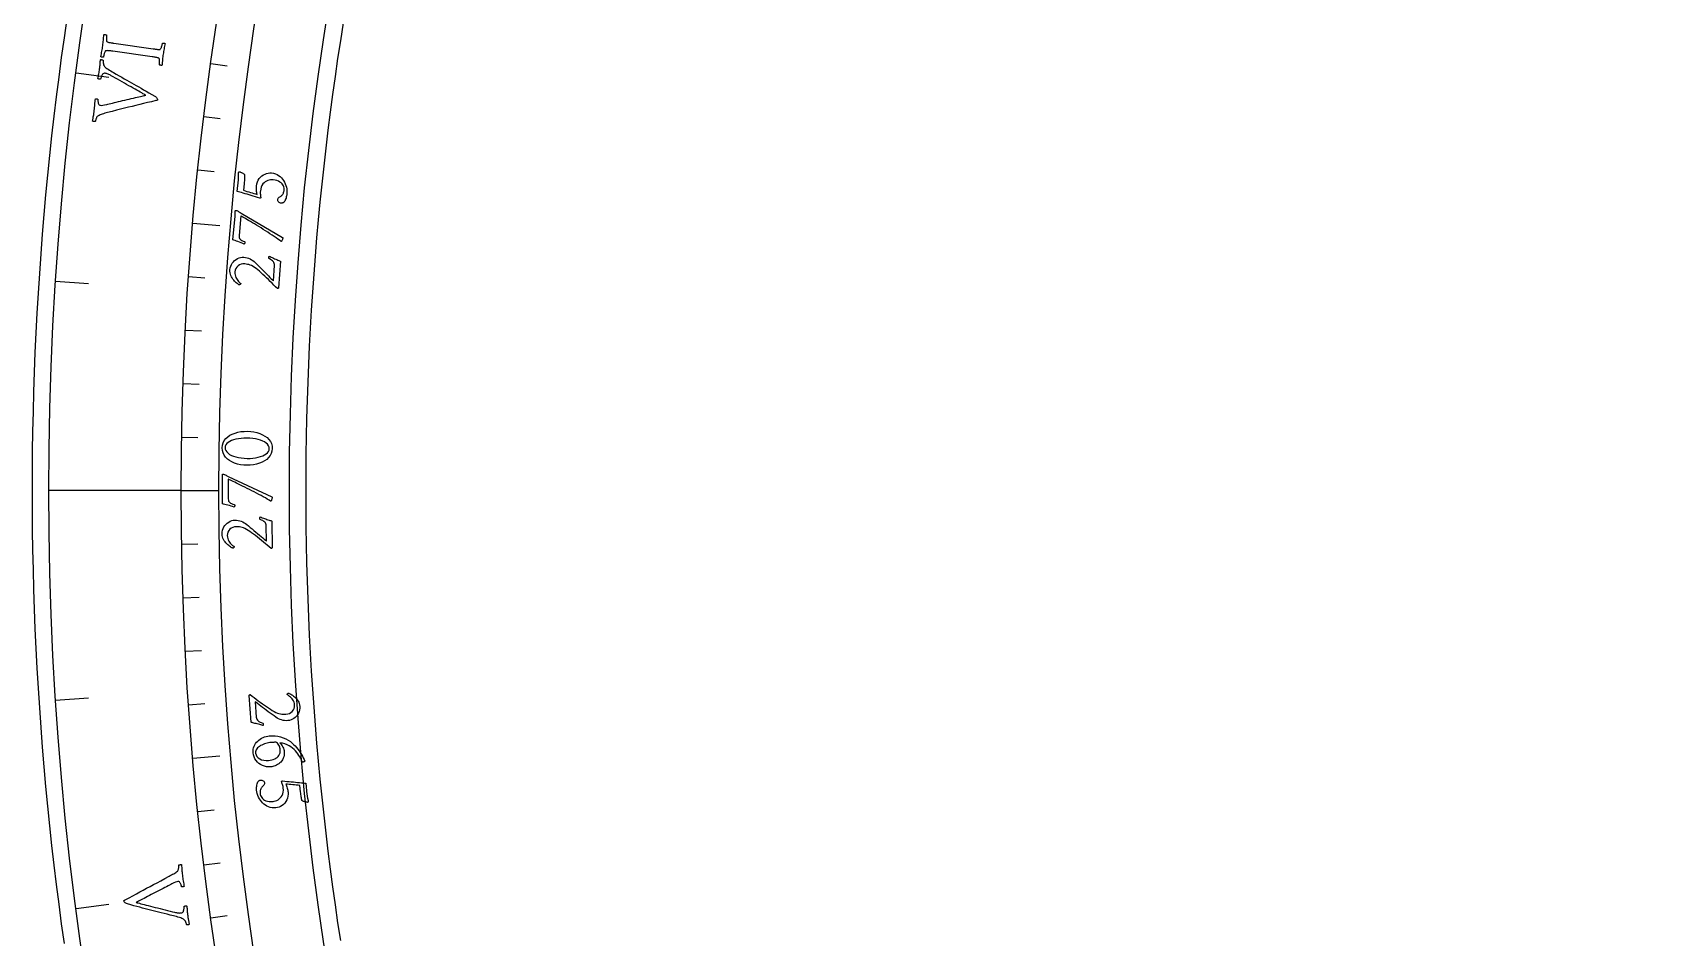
# Model space of a CAD drawing. Header units: millimetres. Extents: x -60 to 60, y -60 to 77.
# Drawn here: x -60 to -29.81, y -8.33 to 8.54 of the extents above; entities that cross this region are included whole.
import ezdxf

# ---------------------------------------------------------------- set-up
doc = ezdxf.new("R2010")
doc.units = ezdxf.units.MM
for name, color, linetype in [('CUT_INNER', 6, 'Continuous'), ('CUT_OUTER', 1, 'Continuous'), ('ENGRAVE', 7, 'Continuous'), ('ENGRAVE_FINE', 8, 'Continuous'), ('TEXT', 5, 'Continuous')]:
    doc.layers.add(name, color=color, linetype=linetype)

msp = doc.modelspace()

# ---------------------------------------------------------------- linework, layer by layer
at = {"layer": 'CUT_INNER'}
msp.add_lwpolyline([(-54.2028, 8.7213), (-54.2553, 8.3886), (-54.3058, 8.0555), (-54.3542, 7.7221), (-54.4006, 7.3885), (-54.4449, 7.0545), (-54.4871, 6.7203), (-54.5273, 6.3859), (-54.5655, 6.0512), (-54.6016, 5.7163), (-54.6356, 5.3811), (-54.6676, 5.0458), (-54.6976, 4.7103), (-54.7254, 4.3746), (-54.7512, 4.0387), (-54.775, 3.7027), (-54.7967, 3.3665), (-54.8163, 3.0302), (-54.8339, 2.6938), (-54.8494, 2.3573), (-54.8628, 2.0207), (-54.8742, 1.684), (-54.8835, 1.3473), (-54.8907, 1.0105), (-54.8959, 0.6737), (-54.899, 0.3369), (-54.9, 0), (-54.899, -0.3369), (-54.8959, -0.6737), (-54.8907, -1.0105), (-54.8835, -1.3473), (-54.8742, -1.684), (-54.8628, -2.0207), (-54.8494, -2.3573), (-54.8339, -2.6938), (-54.8163, -3.0302), (-54.7967, -3.3665), (-54.775, -3.7027), (-54.7512, -4.0387), (-54.7254, -4.3746), (-54.6976, -4.7103), (-54.6676, -5.0458), (-54.6356, -5.3811), (-54.6016, -5.7163), (-54.5655, -6.0512), (-54.5273, -6.3859), (-54.4871, -6.7203), (-54.4449, -7.0545), (-54.4006, -7.3885), (-54.3542, -7.7221), (-54.3058, -8.0555), (-54.2553, -8.3886)], dxfattribs=at)
at = {"layer": 'CUT_OUTER'}
msp.add_lwpolyline([(-59.4035, -8.4395), (-59.4542, -8.0748), (-59.5026, -7.7099), (-59.5488, -7.3446), (-59.5927, -6.9791), (-59.6344, -6.6133), (-59.6739, -6.2473), (-59.7111, -5.881), (-59.746, -5.5145), (-59.7788, -5.1478), (-59.8092, -4.7809), (-59.8374, -4.4139), (-59.8634, -4.0466), (-59.8871, -3.6792), (-59.9085, -3.3117), (-59.9277, -2.9441), (-59.9447, -2.5763), (-59.9593, -2.2084), (-59.9718, -1.8405), (-59.9819, -1.4725), (-59.9898, -1.1044), (-59.9955, -0.7363), (-59.9989, -0.3682), (-60, 0), (-59.9989, 0.3682), (-59.9955, 0.7363), (-59.9898, 1.1044), (-59.9819, 1.4725), (-59.9718, 1.8405), (-59.9593, 2.2084), (-59.9447, 2.5763), (-59.9277, 2.9441), (-59.9085, 3.3117), (-59.8871, 3.6792), (-59.8634, 4.0466), (-59.8374, 4.4139), (-59.8092, 4.7809), (-59.7788, 5.1478), (-59.746, 5.5145), (-59.7111, 5.881), (-59.6739, 6.2473), (-59.6344, 6.6133), (-59.5927, 6.9791), (-59.5488, 7.3446), (-59.5026, 7.7099), (-59.4542, 8.0748), (-59.4035, 8.4395), (-59.3506, 8.8038)], dxfattribs=at)
at = {"layer": 'ENGRAVE'}
for points in [[(-57.0078, 4.9875), (-56.5049, 4.9435)], [(-57.2256, 0), (-59.694, 0)], [(-57.2256, 0), (-56.5187, 0)], [(-57.0078, -4.9875), (-56.5049, -4.9435)]]:
    msp.add_lwpolyline(points, dxfattribs=at)
for radius in [59.694, 57.2256, 57.2256, 56.5187, 55.206]:
    msp.add_circle((0, 0), radius, dxfattribs=at)
at = {"layer": 'ENGRAVE_FINE'}
for points in [[(-56.6687, 7.9643), (-56.3687, 7.9221)], [(-59.1833, 7.7916), (-58.5715, 7.7111)], [(-56.799, 6.974), (-56.4984, 6.9371)], [(-56.9121, 5.9817), (-56.6108, 5.95)], [(-57.0862, 3.9919), (-56.784, 3.9707)], [(-59.5662, 3.9042), (-58.9504, 3.8638)], [(-57.1472, 2.995), (-56.8446, 2.9791)], [(-57.1907, 1.9971), (-56.888, 1.9866)], [(-57.2169, 0.9987), (-56.914, 0.9934)], [(-57.2169, -0.9987), (-56.914, -0.9934)], [(-57.1907, -1.9971), (-56.888, -1.9866)], [(-57.1472, -2.995), (-56.8446, -2.9791)], [(-59.5662, -3.9042), (-58.9504, -3.8638)], [(-57.0862, -3.9919), (-56.784, -3.9707)], [(-56.9121, -5.9817), (-56.6108, -5.95)], [(-56.799, -6.974), (-56.4984, -6.9371)], [(-59.1833, -7.7916), (-58.5715, -7.7111)], [(-56.6687, -7.9643), (-56.3687, -7.9221)]]:
    msp.add_lwpolyline(points, dxfattribs=at)
at = {"layer": 'TEXT'}
for points in [[(-58.6866, 8.2958), (-58.6831, 8.3216), (-58.68, 8.347), (-58.6772, 8.3721), (-58.6749, 8.397), (-58.6726, 8.422), (-58.6701, 8.4475), (-58.6674, 8.4735), (-58.6645, 8.5001), (-58.6599, 8.5026), (-58.6541, 8.5039), (-58.6471, 8.5039), (-58.639, 8.5028), (-58.631, 8.5009), (-58.6243, 8.4986), (-58.6191, 8.496), (-58.6153, 8.493), (-58.616, 8.4865), (-58.6168, 8.4778), (-58.6176, 8.4667), (-58.6183, 8.4534), (-58.6188, 8.4392), (-58.619, 8.4253), (-58.6187, 8.4119), (-58.6181, 8.3988), (-58.6167, 8.3873), (-58.6143, 8.3783), (-58.6108, 8.3719), (-58.6063, 8.3681), (-58.5972, 8.3643), (-58.5867, 8.361), (-58.5748, 8.358), (-58.5615, 8.3553), (-58.5471, 8.3529), (-58.5321, 8.3505), (-58.5164, 8.348), (-58.5, 8.3456), (-58.4974, 8.3453), (-58.4948, 8.3449), (-58.4921, 8.3445), (-58.4895, 8.3441), (-58.4868, 8.3438), (-58.4842, 8.3434), (-58.4816, 8.343), (-58.4789, 8.3426), (-57.7454, 8.238), (-57.7428, 8.2376), (-57.7402, 8.2372), (-57.7375, 8.2369), (-57.7349, 8.2365), (-57.7322, 8.2361), (-57.7296, 8.2357), (-57.727, 8.2354), (-57.7243, 8.235), (-57.708, 8.2327), (-57.6924, 8.2307), (-57.6776, 8.2288), (-57.6635, 8.2272), (-57.6504, 8.2261), (-57.6384, 8.2256), (-57.6275, 8.2259), (-57.6178, 8.2269), (-57.6131, 8.2294), (-57.6082, 8.2345), (-57.6031, 8.2423), (-57.598, 8.2527), (-57.5929, 8.2647), (-57.5884, 8.2772), (-57.5843, 8.2903), (-57.5807, 8.3038), (-57.5777, 8.3165), (-57.5753, 8.3271), (-57.5736, 8.3356), (-57.5725, 8.3419), (-57.568, 8.3437), (-57.5623, 8.3447), (-57.5553, 8.3449), (-57.547, 8.3445), (-57.5389, 8.3432), (-57.5322, 8.3412), (-57.527, 8.3384), (-57.5233, 8.3348), (-57.5288, 8.3091), (-57.534, 8.2839), (-57.5391, 8.2593), (-57.5439, 8.2351), (-57.5485, 8.2111), (-57.5529, 8.1867), (-57.5569, 8.1619), (-57.5606, 8.1367), (-57.5639, 8.112), (-57.5669, 8.0872), (-57.5696, 8.062), (-57.572, 8.0366), (-57.5742, 8.0109), (-57.5763, 7.985), (-57.5783, 7.9589), (-57.5802, 7.9325), (-57.5847, 7.93), (-57.5905, 7.9288), (-57.5975, 7.9287), (-57.6056, 7.9297), (-57.6137, 7.9316), (-57.6203, 7.9338), (-57.6256, 7.9363), (-57.6294, 7.9393), (-57.6287, 7.9456), (-57.628, 7.9542), (-57.6274, 7.9651), (-57.6268, 7.9782), (-57.6264, 7.9922), (-57.6267, 8.006), (-57.6276, 8.0196), (-57.629, 8.0329), (-57.6311, 8.0447), (-57.6338, 8.0535), (-57.6371, 8.0593), (-57.6411, 8.0623), (-57.652, 8.067), (-57.6645, 8.0712), (-57.6787, 8.0748), (-57.6945, 8.0778), (-57.7115, 8.0806), (-57.7292, 8.0833), (-57.7475, 8.0861), (-57.7665, 8.0888), (-58.5003, 8.1915), (-58.5194, 8.1942), (-58.5379, 8.1966), (-58.5559, 8.1988), (-58.5734, 8.2009), (-58.5899, 8.2023), (-58.6048, 8.2028), (-58.6182, 8.2022), (-58.63, 8.2006), (-58.6353, 8.1989), (-58.6403, 8.1941), (-58.6451, 8.1862), (-58.6497, 8.1752), (-58.654, 8.1625), (-58.658, 8.1493), (-58.6617, 8.1358), (-58.6651, 8.1219), (-58.6681, 8.1089), (-58.6705, 8.0981), (-58.6721, 8.0895), (-58.6732, 8.0831), (-58.6777, 8.0812), (-58.6835, 8.0802), (-58.6905, 8.0798), (-58.6987, 8.0802), (-58.7068, 8.0814), (-58.7135, 8.0834), (-58.7187, 8.0862), (-58.7225, 8.0898), (-58.7179, 8.1164), (-58.7132, 8.1427), (-58.7084, 8.1687), (-58.7035, 8.1945), (-58.6987, 8.2201), (-58.6943, 8.2455), (-58.6903, 8.2708), (-58.6866, 8.2958)], [(-58.8446, 7.0884), (-58.8414, 7.1168), (-58.8385, 7.1448), (-58.8359, 7.1724), (-58.8338, 7.1996), (-58.8318, 7.2265), (-58.8297, 7.2531), (-58.8275, 7.2795), (-58.8252, 7.3056), (-58.8207, 7.3066), (-58.8145, 7.3068), (-58.8068, 7.3063), (-58.7975, 7.3049), (-58.7886, 7.3031), (-58.7821, 7.301), (-58.778, 7.2986), (-58.7763, 7.2959), (-58.7766, 7.2912), (-58.7766, 7.284), (-58.7764, 7.2744), (-58.776, 7.2623), (-58.7749, 7.2492), (-58.7729, 7.2364), (-58.77, 7.2237), (-58.7661, 7.2113), (-58.7608, 7.2003), (-58.7535, 7.192), (-58.7442, 7.1865), (-58.7328, 7.1836), (-58.7147, 7.1835), (-58.6886, 7.1864), (-58.6546, 7.1924), (-58.6125, 7.2015), (-58.5905, 7.2066), (-58.5653, 7.2126), (-58.5366, 7.2194), (-58.5046, 7.227), (-58.4701, 7.2352), (-58.4338, 7.2437), (-58.3959, 7.2526), (-58.3562, 7.2618), (-58.3156, 7.2712), (-58.275, 7.2807), (-58.2344, 7.2903), (-58.1938, 7.3), (-58.154, 7.3095), (-58.1159, 7.3185), (-58.0793, 7.327), (-58.0444, 7.335), (-58.0118, 7.3424), (-57.9824, 7.3491), (-57.956, 7.355), (-57.9328, 7.3603), (-57.9136, 7.3646), (-57.8994, 7.3679), (-57.8901, 7.3701), (-57.8857, 7.3713), (-57.8914, 7.3748), (-57.9018, 7.3809), (-57.9168, 7.3896), (-57.9366, 7.401), (-57.9602, 7.4145), (-57.9869, 7.4296), (-58.0166, 7.4463), (-58.0493, 7.4647), (-58.0845, 7.4844), (-58.1214, 7.5052), (-58.16, 7.527), (-58.2005, 7.5498), (-58.2419, 7.5732), (-58.2837, 7.5968), (-58.3258, 7.6206), (-58.3682, 7.6446), (-58.4101, 7.6683), (-58.4508, 7.6913), (-58.4902, 7.7137), (-58.5283, 7.7353), (-58.5427, 7.7433), (-58.5576, 7.7509), (-58.573, 7.7581), (-58.5889, 7.765), (-58.6044, 7.771), (-58.6188, 7.7758), (-58.632, 7.7792), (-58.6441, 7.7814), (-58.6575, 7.7816), (-58.6695, 7.7786), (-58.6802, 7.7724), (-58.6895, 7.7629), (-58.6977, 7.7515), (-58.7047, 7.7395), (-58.7108, 7.7269), (-58.7157, 7.7137), (-58.7197, 7.7013), (-58.7228, 7.6908), (-58.7249, 7.6824), (-58.726, 7.6761), (-58.7293, 7.6733), (-58.7345, 7.6717), (-58.7416, 7.6713), (-58.7508, 7.672), (-58.76, 7.6737), (-58.7675, 7.676), (-58.7732, 7.679), (-58.7771, 7.6827), (-58.7731, 7.7064), (-58.769, 7.7294), (-58.7649, 7.7516), (-58.7608, 7.7732), (-58.7567, 7.7949), (-58.7529, 7.8172), (-58.7493, 7.8402), (-58.746, 7.864), (-58.7434, 7.8834), (-58.7413, 7.9008), (-58.7395, 7.9161), (-58.7381, 7.9293), (-58.737, 7.9413), (-58.736, 7.9533), (-58.7351, 7.9651), (-58.7344, 7.9769), (-58.7336, 7.9893), (-58.7326, 8.003), (-58.7314, 8.0181), (-58.7301, 8.0345), (-58.7255, 8.0354), (-58.7192, 8.0353), (-58.7113, 8.0343), (-58.7017, 8.0324), (-58.6926, 8.0302), (-58.6861, 8.0281), (-58.6824, 8.0261), (-58.6813, 8.0242), (-58.6817, 8.0171), (-58.6815, 8.0063), (-58.6806, 7.9919), (-58.6792, 7.974), (-58.6761, 7.955), (-58.6706, 7.9376), (-58.6627, 7.9219), (-58.6523, 7.9077), (-58.6424, 7.8976), (-58.6281, 7.8856), (-58.6095, 7.8718), (-58.5866, 7.8562), (-58.5617, 7.8401), (-58.5372, 7.8249), (-58.5132, 7.8106), (-58.4896, 7.7971), (-58.435, 7.7659), (-58.3826, 7.7361), (-58.3325, 7.7076), (-58.2846, 7.6805), (-58.2383, 7.6543), (-58.1929, 7.6284), (-58.1483, 7.6029), (-58.1046, 7.5778), (-58.0608, 7.5526), (-58.0162, 7.527), (-57.9708, 7.501), (-57.9244, 7.4746), (-57.8765, 7.4472), (-57.826, 7.4181), (-57.7731, 7.3875), (-57.7176, 7.3552), (-57.7031, 7.3461), (-57.6913, 7.3369), (-57.6822, 7.3278), (-57.6757, 7.3187), (-57.6714, 7.3096), (-57.6686, 7.3006), (-57.6674, 7.2918), (-57.6677, 7.2829), (-57.6687, 7.2805), (-57.6712, 7.2785), (-57.675, 7.2769), (-57.6803, 7.2756), (-57.6858, 7.2745), (-57.6906, 7.2734), (-57.6946, 7.2721), (-57.6979, 7.2707), (-57.7769, 7.2517), (-57.8532, 7.2334), (-57.9269, 7.2156), (-57.9979, 7.1984), (-58.0679, 7.1815), (-58.1384, 7.1643), (-58.2095, 7.1469), (-58.2812, 7.1293), (-58.3551, 7.1109), (-58.4326, 7.0913), (-58.5139, 7.0703), (-58.5989, 7.048), (-58.625, 7.0412), (-58.6498, 7.0344), (-58.6732, 7.0276), (-58.6953, 7.0207), (-58.7163, 7.0134), (-58.7365, 7.0054), (-58.7558, 6.9968), (-58.7744, 6.9875), (-58.7817, 6.983), (-58.7886, 6.9766), (-58.7951, 6.9683), (-58.8011, 6.9581), (-58.8066, 6.947), (-58.8113, 6.936), (-58.8154, 6.925), (-58.8188, 6.914), (-58.8216, 6.9037), (-58.8238, 6.8948), (-58.8253, 6.8874), (-58.8263, 6.8813), (-58.8278, 6.8807), (-58.8324, 6.8807), (-58.8399, 6.8812), (-58.8503, 6.8823), (-58.8608, 6.8837), (-58.8685, 6.8849), (-58.8735, 6.8861), (-58.8757, 6.8871), (-58.8713, 6.9161), (-58.8671, 6.9426), (-58.8632, 6.9664), (-58.8593, 6.9877), (-58.8556, 7.0089), (-58.852, 7.0328), (-58.8483, 7.0593), (-58.8446, 7.0884)], [(-55.8199, 5.6785), (-55.8133, 5.7196), (-55.8022, 5.7569), (-55.7866, 5.7905), (-55.7666, 5.8203), (-55.7433, 5.8464), (-55.7178, 5.8689), (-55.6902, 5.8876), (-55.6604, 5.9026), (-55.6296, 5.9137), (-55.5988, 5.9206), (-55.5679, 5.9235), (-55.537, 5.9223), (-55.5013, 5.9164), (-55.4677, 5.9069), (-55.4363, 5.8935), (-55.4071, 5.8764), (-55.3802, 5.8563), (-55.3558, 5.8339), (-55.3338, 5.8091), (-55.3143, 5.782), (-55.2974, 5.7532), (-55.2831, 5.723), (-55.2714, 5.6915), (-55.2623, 5.6588), (-55.256, 5.6254), (-55.2524, 5.5919), (-55.2516, 5.5583), (-55.2536, 5.5246), (-55.2556, 5.5099), (-55.2587, 5.4935), (-55.2631, 5.4755), (-55.2686, 5.4558), (-55.2753, 5.4359), (-55.283, 5.4171), (-55.2918, 5.3994), (-55.3018, 5.3828), (-55.3051, 5.3798), (-55.3099, 5.3762), (-55.3162, 5.372), (-55.3241, 5.3672), (-55.3328, 5.3628), (-55.3416, 5.36), (-55.3503, 5.3586), (-55.3592, 5.3587), (-55.3738, 5.3613), (-55.3867, 5.366), (-55.3979, 5.3729), (-55.4075, 5.382), (-55.4149, 5.3923), (-55.4199, 5.403), (-55.4225, 5.4142), (-55.4226, 5.4257), (-55.4198, 5.4395), (-55.4143, 5.4514), (-55.4061, 5.4615), (-55.3952, 5.4698), (-55.3832, 5.4772), (-55.3719, 5.4847), (-55.3613, 5.4924), (-55.3512, 5.5003), (-55.3406, 5.5101), (-55.3315, 5.5211), (-55.3238, 5.5333), (-55.3176, 5.5466), (-55.3126, 5.5605), (-55.3087, 5.5744), (-55.3057, 5.5883), (-55.3038, 5.6023), (-55.3032, 5.6215), (-55.3052, 5.6411), (-55.3099, 5.6611), (-55.3173, 5.6815), (-55.3278, 5.7014), (-55.342, 5.7202), (-55.3598, 5.7378), (-55.3812, 5.7541), (-55.4068, 5.7685), (-55.4368, 5.78), (-55.4713, 5.7886), (-55.5103, 5.7943), (-55.5335, 5.7953), (-55.5575, 5.7935), (-55.5822, 5.7888), (-55.6077, 5.7814), (-55.6328, 5.7707), (-55.6564, 5.7564), (-55.6785, 5.7385), (-55.6992, 5.717), (-55.7171, 5.6913), (-55.7311, 5.6609), (-55.7412, 5.6258), (-55.7474, 5.586), (-55.7483, 5.5731), (-55.7485, 5.5581), (-55.7481, 5.5409), (-55.7471, 5.5217), (-55.7455, 5.5028), (-55.7433, 5.4866), (-55.7406, 5.4732), (-55.7373, 5.4625), (-55.738, 5.4604), (-55.7394, 5.4584), (-55.7417, 5.4566), (-55.7448, 5.455), (-55.7483, 5.4537), (-55.7518, 5.4529), (-55.7555, 5.4526), (-55.7591, 5.4527), (-55.7988, 5.4648), (-55.8386, 5.4769), (-55.8783, 5.489), (-55.918, 5.5012), (-55.9571, 5.5131), (-55.9947, 5.5247), (-56.0311, 5.5358), (-56.066, 5.5465), (-56.0988, 5.5565), (-56.1284, 5.5653), (-56.1548, 5.5729), (-56.1781, 5.5794), (-56.1564, 5.794), (-56.155, 5.809), (-56.154, 5.8243), (-56.1533, 5.8397), (-56.153, 5.8554), (-56.1529, 5.8705), (-56.1531, 5.8844), (-56.1535, 5.897), (-56.1541, 5.9082), (-56.1548, 5.9175), (-56.1553, 5.9242), (-56.1555, 5.9281), (-56.1556, 5.9295), (-56.1531, 5.9328), (-56.1508, 5.9359), (-56.1488, 5.9388), (-56.1469, 5.9414), (-56.145, 5.9435), (-56.1428, 5.9449), (-56.1403, 5.9456), (-56.1375, 5.9456), (-56.1345, 5.945), (-56.1298, 5.9435), (-56.1234, 5.9412), (-56.1153, 5.938), (-56.1061, 5.9341), (-56.0966, 5.9296), (-56.0867, 5.9245), (-56.0763, 5.9188), (-56.0662, 5.9127), (-56.0569, 5.9061), (-56.0483, 5.8991), (-56.0405, 5.8918), (-56.0407, 5.876), (-56.041, 5.8587), (-56.0414, 5.84), (-56.0421, 5.8198), (-56.043, 5.7979), (-56.0445, 5.7742), (-56.0466, 5.7487), (-56.0492, 5.7213), (-56.0615, 5.5994), (-56.0296, 5.5895), (-55.9975, 5.5797), (-55.965, 5.5699), (-55.9323, 5.5603), (-55.8998, 5.5506), (-55.8681, 5.541), (-55.8373, 5.5313), (-55.8074, 5.5217), (-55.8115, 5.5382), (-55.8148, 5.557), (-55.8175, 5.5781), (-55.8195, 5.6014), (-55.8208, 5.6246), (-55.8213, 5.6452), (-55.821, 5.6631), (-55.8199, 5.6785)], [(-56.2191, 5.117), (-56.218, 5.1314), (-56.217, 5.1465), (-56.2163, 5.1621), (-56.2157, 5.1783), (-56.2154, 5.1931), (-56.215, 5.2046), (-56.2147, 5.2126), (-56.2144, 5.2173), (-56.2132, 5.2211), (-56.2104, 5.2237), (-56.2061, 5.225), (-56.2003, 5.225), (-56.1923, 5.2234), (-56.1831, 5.22), (-56.1726, 5.2148), (-56.161, 5.2078), (-56.1485, 5.1998), (-56.1355, 5.1916), (-56.1221, 5.1831), (-56.1083, 5.1744), (-55.3323, 4.7226), (-55.3306, 4.7199), (-55.3295, 4.7165), (-55.329, 4.7124), (-55.3292, 4.7076), (-55.3304, 4.6991), (-55.3327, 4.6898), (-55.3361, 4.6796), (-55.3406, 4.6686), (-55.3457, 4.6587), (-55.3508, 4.6517), (-55.3559, 4.6477), (-55.3611, 4.6467), (-55.389, 4.668), (-55.4198, 4.6905), (-55.4534, 4.7142), (-55.4899, 4.7391), (-55.5284, 4.7647), (-55.568, 4.7908), (-55.6086, 4.8173), (-55.6503, 4.8442), (-55.6924, 4.8711), (-55.7341, 4.8973), (-55.7755, 4.9231), (-55.8166, 4.9482), (-55.8565, 4.9725), (-55.8947, 4.9955), (-55.9309, 5.0173), (-55.9654, 5.0377), (-55.9972, 5.0566), (-56.0257, 5.0735), (-56.0508, 5.0884), (-56.0726, 5.1014), (-56.0902, 5.1119), (-56.1028, 5.1193), (-56.1103, 5.1238), (-56.1128, 5.1253), (-56.1453, 4.756), (-56.1454, 4.7356), (-56.1419, 4.7175), (-56.1348, 4.7017), (-56.1243, 4.6883), (-56.11, 4.6762), (-56.0917, 4.6646), (-56.0695, 4.6534), (-56.0434, 4.6426), (-56.0396, 4.6406), (-56.0372, 4.6368), (-56.036, 4.6313), (-56.036, 4.624), (-56.0364, 4.6215), (-56.0372, 4.6183), (-56.0385, 4.6145), (-56.0401, 4.6101), (-56.042, 4.6057), (-56.0438, 4.602), (-56.0455, 4.5989), (-56.0472, 4.5965), (-56.076, 4.6085), (-56.1052, 4.6202), (-56.1347, 4.6316), (-56.1644, 4.6429), (-56.1927, 4.6532), (-56.2176, 4.6621), (-56.2393, 4.6695), (-56.2576, 4.6754)], [(-55.581, 4.3713), (-55.5633, 4.3624), (-55.5444, 4.3532), (-55.5243, 4.3437), (-55.503, 4.334), (-55.4815, 4.3244), (-55.4608, 4.3152), (-55.441, 4.3064), (-55.4219, 4.2981), (-55.4047, 4.2907), (-55.3906, 4.2846), (-55.3796, 4.2799), (-55.3716, 4.2765), (-55.4077, 3.7798), (-55.4096, 3.7777), (-55.4119, 3.7755), (-55.4147, 3.7732), (-55.418, 3.7709), (-55.4213, 3.7689), (-55.4243, 3.7675), (-55.427, 3.7667), (-55.4294, 3.7665), (-55.4617, 3.7992), (-55.4946, 3.8323), (-55.5283, 3.8659), (-55.5626, 3.9), (-55.5973, 3.9339), (-55.6317, 3.9671), (-55.6661, 3.9996), (-55.7002, 4.0314), (-55.7337, 4.0618), (-55.7657, 4.0901), (-55.7965, 4.1162), (-55.8259, 4.1403), (-55.8558, 4.1628), (-55.8841, 4.1813), (-55.9106, 4.1956), (-55.9353, 4.2058), (-55.9595, 4.2132), (-55.9844, 4.219), (-56.01, 4.2234), (-56.0362, 4.2261), (-56.0719, 4.226), (-56.105, 4.2199), (-56.1356, 4.2079), (-56.1637, 4.19), (-56.1874, 4.1674), (-56.2051, 4.1412), (-56.2168, 4.1115), (-56.2224, 4.0782), (-56.2228, 4.0499), (-56.22, 4.0233), (-56.2139, 3.9983), (-56.2045, 3.975), (-56.1931, 3.9535), (-56.1811, 3.934), (-56.1683, 3.9166), (-56.1548, 3.9011), (-56.1418, 3.8879), (-56.1305, 3.877), (-56.1209, 3.8685), (-56.1129, 3.8623), (-56.1139, 3.8578), (-56.116, 3.8534), (-56.1193, 3.8489), (-56.1238, 3.8444), (-56.1286, 3.8404), (-56.1326, 3.8377), (-56.1359, 3.8361), (-56.1385, 3.8356), (-56.1461, 3.8394), (-56.1559, 3.8452), (-56.1678, 3.8532), (-56.1819, 3.8633), (-56.1972, 3.8755), (-56.2127, 3.8896), (-56.2285, 3.9057), (-56.2445, 3.9238), (-56.2599, 3.9436), (-56.2739, 3.9647), (-56.2865, 3.9871), (-56.2977, 4.0109), (-56.3067, 4.0358), (-56.3124, 4.062), (-56.315, 4.0894), (-56.3145, 4.1179), (-56.3098, 4.1521), (-56.3009, 4.1843), (-56.2877, 4.2146), (-56.2703, 4.243), (-56.2497, 4.2689), (-56.2267, 4.2915), (-56.2015, 4.3109), (-56.174, 4.3272), (-56.1451, 4.3397), (-56.1156, 4.348), (-56.0855, 4.352), (-56.0548, 4.3517), (-56.0244, 4.3479), (-55.9951, 4.3414), (-55.967, 4.3323), (-55.9399, 4.3204), (-55.914, 4.3061), (-55.8892, 4.29), (-55.8654, 4.2718), (-55.8427, 4.2518), (-55.8132, 4.2235), (-55.7827, 4.1938), (-55.7513, 4.1627), (-55.719, 4.1301), (-55.6867, 4.0973), (-55.6554, 4.0655), (-55.6252, 4.0346), (-55.596, 4.0046), (-55.5688, 3.9766), (-55.5443, 3.9516), (-55.5228, 3.9296), (-55.504, 3.9106), (-55.4831, 4.1963), (-55.4833, 4.2168), (-55.487, 4.2356), (-55.4943, 4.2528), (-55.5051, 4.2683), (-55.5196, 4.2829), (-55.5376, 4.2973), (-55.5593, 4.3115), (-55.5846, 4.3256), (-55.5883, 4.328), (-55.5908, 4.3316), (-55.5921, 4.3364), (-55.5922, 4.3425), (-55.5918, 4.345), (-55.591, 4.3483), (-55.5898, 4.3523), (-55.5881, 4.357), (-55.5862, 4.3617), (-55.5844, 4.3656), (-55.5827, 4.3688), (-55.581, 4.3713)], [(-56.4577, 0.7969), (-56.453, 0.8465), (-56.4404, 0.8919), (-56.4198, 0.9332), (-56.3913, 0.9703), (-56.3563, 1.003), (-56.316, 1.0314), (-56.2706, 1.0553), (-56.2199, 1.0747), (-56.1654, 1.0897), (-56.1085, 1.1), (-56.0492, 1.1056), (-55.9875, 1.1067), (-55.9259, 1.1032), (-55.8669, 1.095), (-55.8104, 1.0824), (-55.7565, 1.0651), (-55.7066, 1.0436), (-55.6619, 1.0181), (-55.6225, 0.9885), (-55.5882, 0.955), (-55.5607, 0.9176), (-55.5412, 0.8766), (-55.5298, 0.832), (-55.5265, 0.7837), (-55.5312, 0.7368), (-55.5438, 0.6933), (-55.5644, 0.6532), (-55.593, 0.6165), (-55.6282, 0.5836), (-55.6685, 0.5548), (-55.7139, 0.5301), (-55.7644, 0.5097), (-55.8187, 0.4936), (-55.8755, 0.4823), (-55.9347, 0.4757), (-55.9964, 0.4739), (-56.0581, 0.4767), (-56.1172, 0.4842), (-56.1738, 0.4964), (-56.2278, 0.5132), (-56.2779, 0.5344), (-56.3227, 0.56), (-56.3621, 0.5898), (-56.3962, 0.6239), (-56.4237, 0.6619), (-56.4431, 0.7034), (-56.4544, 0.7484), (-56.4577, 0.7969)], [(-56.4043, 0.8036), (-56.4013, 0.774), (-56.3912, 0.7464), (-56.3742, 0.7209), (-56.3502, 0.6974), (-56.3204, 0.6763), (-56.2857, 0.6576), (-56.2464, 0.6414), (-56.2022, 0.6277), (-56.1544, 0.6168), (-56.104, 0.6088), (-56.0509, 0.6037), (-55.9952, 0.6017), (-55.9401, 0.6025), (-55.8872, 0.6064), (-55.8367, 0.6133), (-55.7884, 0.6231), (-55.7436, 0.6355), (-55.7035, 0.6501), (-55.6681, 0.6668), (-55.6374, 0.6856), (-55.6125, 0.7064), (-55.5946, 0.7288), (-55.5838, 0.7529), (-55.5799, 0.7786), (-55.5831, 0.8097), (-55.5935, 0.8381), (-55.6111, 0.864), (-55.636, 0.8871), (-55.667, 0.9077), (-55.7028, 0.9257), (-55.7434, 0.9411), (-55.7889, 0.954), (-55.8379, 0.9642), (-55.8889, 0.9718), (-55.9421, 0.9768), (-55.9973, 0.9791), (-56.0529, 0.9786), (-56.1056, 0.9752), (-56.1556, 0.9689), (-56.2027, 0.9596), (-56.2461, 0.9476), (-56.285, 0.9333), (-56.3192, 0.9167), (-56.3489, 0.8978), (-56.3728, 0.8768), (-56.3901, 0.8541), (-56.4006, 0.8297), (-56.4043, 0.8036)], [(-56.4512, 0.1977), (-56.4513, 0.2122), (-56.4516, 0.2273), (-56.4522, 0.2429), (-56.4531, 0.2591), (-56.454, 0.2739), (-56.4547, 0.2853), (-56.4551, 0.2934), (-56.4552, 0.298), (-56.4543, 0.302), (-56.4518, 0.3048), (-56.4476, 0.3064), (-56.4418, 0.307), (-56.4337, 0.3061), (-56.4242, 0.3035), (-56.4134, 0.2992), (-56.4012, 0.2933), (-56.388, 0.2864), (-56.3744, 0.2793), (-56.3603, 0.272), (-56.3458, 0.2646), (-55.5334, -0.1179), (-55.5314, -0.1204), (-55.53, -0.1237), (-55.5292, -0.1278), (-55.5289, -0.1326), (-55.5294, -0.1411), (-55.5309, -0.1506), (-55.5334, -0.161), (-55.537, -0.1724), (-55.5411, -0.1827), (-55.5456, -0.1901), (-55.5503, -0.1945), (-55.5554, -0.196), (-55.5851, -0.1772), (-55.6177, -0.1575), (-55.6533, -0.1368), (-55.6918, -0.1152), (-55.7324, -0.093), (-55.7741, -0.0705), (-55.8169, -0.0476), (-55.8607, -0.0245), (-55.905, -0.0014), (-55.9488, 0.0212), (-55.9923, 0.0432), (-56.0354, 0.0647), (-56.0774, 0.0854), (-56.1173, 0.105), (-56.1554, 0.1235), (-56.1915, 0.1409), (-56.2249, 0.1569), (-56.2547, 0.1713), (-56.281, 0.1839), (-56.3039, 0.1949), (-56.3223, 0.2038), (-56.3355, 0.2102), (-56.3433, 0.214), (-56.346, 0.2153), (-56.3462, -0.1555), (-56.3445, -0.1758), (-56.3394, -0.1936), (-56.331, -0.2087), (-56.3193, -0.2211), (-56.304, -0.2319), (-56.2848, -0.2419), (-56.2617, -0.2511), (-56.2347, -0.2596), (-56.2309, -0.2612), (-56.2281, -0.2648), (-56.2264, -0.2702), (-56.2258, -0.2774), (-56.2259, -0.28), (-56.2265, -0.2832), (-56.2274, -0.2871), (-56.2287, -0.2916), (-56.2301, -0.2962), (-56.2316, -0.3), (-56.233, -0.3033), (-56.2345, -0.3058), (-56.2643, -0.2964), (-56.2944, -0.2873), (-56.3247, -0.2784), (-56.3554, -0.2699), (-56.3844, -0.262), (-56.41, -0.2553), (-56.4322, -0.2499), (-56.451, -0.2456)], [(-55.7505, -0.4896), (-55.7321, -0.4969), (-55.7124, -0.5044), (-55.6916, -0.512), (-55.6695, -0.5199), (-55.6473, -0.5276), (-55.6259, -0.535), (-55.6053, -0.542), (-55.5856, -0.5486), (-55.5679, -0.5545), (-55.5533, -0.5593), (-55.5419, -0.5631), (-55.5336, -0.5658), (-55.5263, -1.0637), (-55.528, -1.066), (-55.5301, -1.0684), (-55.5327, -1.0709), (-55.5357, -1.0734), (-55.5389, -1.0758), (-55.5418, -1.0774), (-55.5444, -1.0785), (-55.5467, -1.0788), (-55.5817, -1.0491), (-55.6175, -1.0189), (-55.6539, -0.9884), (-55.6911, -0.9575), (-55.7286, -0.9267), (-55.7658, -0.8966), (-55.8028, -0.8672), (-55.8396, -0.8385), (-55.8756, -0.8112), (-55.91, -0.7858), (-55.9429, -0.7624), (-55.9743, -0.741), (-56.0061, -0.7212), (-56.0358, -0.7052), (-56.0635, -0.6933), (-56.089, -0.6853), (-56.1138, -0.68), (-56.1391, -0.6764), (-56.1649, -0.6743), (-56.1913, -0.6738), (-56.2268, -0.6771), (-56.2593, -0.686), (-56.2887, -0.7006), (-56.3151, -0.7209), (-56.3368, -0.7455), (-56.3522, -0.7731), (-56.3612, -0.8038), (-56.3639, -0.8374), (-56.3619, -0.8656), (-56.3567, -0.8919), (-56.3485, -0.9163), (-56.3371, -0.9387), (-56.3239, -0.9591), (-56.3101, -0.9775), (-56.2959, -0.9937), (-56.2811, -1.0079), (-56.267, -1.02), (-56.2548, -1.0299), (-56.2445, -1.0375), (-56.236, -1.043), (-56.2366, -1.0475), (-56.2383, -1.0521), (-56.2412, -1.0569), (-56.2453, -1.0618), (-56.2497, -1.0661), (-56.2535, -1.0692), (-56.2567, -1.0711), (-56.2592, -1.0718), (-56.2671, -1.0687), (-56.2773, -1.0637), (-56.2899, -1.0568), (-56.3048, -1.048), (-56.3211, -1.0372), (-56.3378, -1.0245), (-56.3549, -1.0098), (-56.3724, -0.9931), (-56.3895, -0.9748), (-56.4053, -0.955), (-56.4198, -0.9337), (-56.4331, -0.9111), (-56.4441, -0.887), (-56.4522, -0.8614), (-56.4572, -0.8344), (-56.4591, -0.8059), (-56.4574, -0.7714), (-56.4513, -0.7386), (-56.4408, -0.7072), (-56.426, -0.6774), (-56.4077, -0.6499), (-56.3868, -0.6253), (-56.3634, -0.6037), (-56.3374, -0.5852), (-56.3097, -0.5702), (-56.2811, -0.5594), (-56.2514, -0.5528), (-56.2208, -0.5504), (-56.1902, -0.5515), (-56.1604, -0.5554), (-56.1316, -0.5621), (-56.1036, -0.5716), (-56.0766, -0.5835), (-56.0504, -0.5974), (-56.0252, -0.6134), (-56.0008, -0.6314), (-55.9689, -0.657), (-55.936, -0.6839), (-55.902, -0.7122), (-55.8669, -0.7418), (-55.8319, -0.7717), (-55.798, -0.8007), (-55.7652, -0.8289), (-55.7335, -0.8562), (-55.7039, -0.8817), (-55.6774, -0.9044), (-55.654, -0.9244), (-55.6336, -0.9417), (-55.6377, -0.6554), (-55.6397, -0.635), (-55.645, -0.6165), (-55.6538, -0.6001), (-55.6659, -0.5856), (-55.6816, -0.5723), (-55.7008, -0.5595), (-55.7236, -0.5472), (-55.7501, -0.5354), (-55.754, -0.5333), (-55.7568, -0.5299), (-55.7585, -0.5252), (-55.7591, -0.5192), (-55.759, -0.5166), (-55.7584, -0.5133), (-55.7575, -0.5092), (-55.7563, -0.5044), (-55.7549, -0.4996), (-55.7534, -0.4955), (-55.752, -0.4922), (-55.7505, -0.4896)], [(-55.6991, -4.3806), (-55.718, -4.3745), (-55.7381, -4.3684), (-55.7595, -4.3621), (-55.782, -4.3558), (-55.8047, -4.3496), (-55.8266, -4.3436), (-55.8476, -4.338), (-55.8677, -4.3327), (-55.8858, -4.3279), (-55.9007, -4.324), (-55.9123, -4.321), (-55.9207, -4.3189), (-55.9572, -3.8173), (-55.9557, -3.8149), (-55.9537, -3.8124), (-55.9512, -3.8097), (-55.9483, -3.807), (-55.9453, -3.8045), (-55.9425, -3.8027), (-55.9399, -3.8015), (-55.9376, -3.801), (-55.9011, -3.8293), (-55.8639, -3.8578), (-55.8259, -3.8866), (-55.7872, -3.9157), (-55.7481, -3.9446), (-55.7093, -3.9726), (-55.6707, -4), (-55.6323, -4.0265), (-55.5948, -4.0517), (-55.559, -4.0749), (-55.5248, -4.0962), (-55.4922, -4.1155), (-55.4592, -4.1333), (-55.4286, -4.1472), (-55.4002, -4.1573), (-55.3742, -4.1636), (-55.3492, -4.1673), (-55.3237, -4.1693), (-55.2978, -4.1697), (-55.2714, -4.1684), (-55.2362, -4.163), (-55.2044, -4.1522), (-55.1759, -4.136), (-55.1508, -4.1145), (-55.1306, -4.089), (-55.1169, -4.061), (-55.1096, -4.0305), (-55.1089, -3.9974), (-55.1125, -3.9699), (-55.119, -3.9445), (-55.1286, -3.9211), (-55.1411, -3.8998), (-55.1554, -3.8805), (-55.17, -3.8632), (-55.1851, -3.848), (-55.2006, -3.8348), (-55.2153, -3.8237), (-55.228, -3.8146), (-55.2386, -3.8076), (-55.2473, -3.8027), (-55.247, -3.7982), (-55.2455, -3.7936), (-55.2429, -3.7888), (-55.239, -3.7837), (-55.2348, -3.7793), (-55.2312, -3.776), (-55.2281, -3.774), (-55.2256, -3.7733), (-55.2176, -3.7759), (-55.2071, -3.7803), (-55.1942, -3.7864), (-55.1789, -3.7943), (-55.1621, -3.8041), (-55.1448, -3.8157), (-55.127, -3.8292), (-55.1086, -3.8446), (-55.0906, -3.8617), (-55.0739, -3.8802), (-55.0582, -3.9001), (-55.0438, -3.9215), (-55.0315, -3.9444), (-55.0221, -3.9689), (-55.0156, -3.995), (-55.012, -4.0227), (-55.0117, -4.0564), (-55.0159, -4.0888), (-55.0245, -4.12), (-55.0375, -4.1501), (-55.054, -4.1781), (-55.0733, -4.2035), (-55.0953, -4.2261), (-55.12, -4.246), (-55.1467, -4.2625), (-55.1746, -4.2751), (-55.2037, -4.2835), (-55.2341, -4.288), (-55.2647, -4.289), (-55.2946, -4.2871), (-55.3239, -4.2825), (-55.3524, -4.275), (-55.3802, -4.265), (-55.4072, -4.253), (-55.4334, -4.2388), (-55.4589, -4.2225), (-55.4923, -4.1992), (-55.5269, -4.1746), (-55.5626, -4.1486), (-55.5994, -4.1212), (-55.6361, -4.0936), (-55.6717, -4.0666), (-55.7061, -4.0404), (-55.7393, -4.0149), (-55.7703, -3.991), (-55.798, -3.9697), (-55.8225, -3.9509), (-55.8437, -3.9346), (-55.8227, -4.2219), (-55.8195, -4.2423), (-55.8129, -4.2605), (-55.8031, -4.2764), (-55.7901, -4.2902), (-55.7736, -4.3024), (-55.7535, -4.314), (-55.7299, -4.3247), (-55.7027, -4.3348), (-55.6987, -4.3366), (-55.6956, -4.3398), (-55.6936, -4.3444), (-55.6926, -4.3503), (-55.6926, -4.3529), (-55.6928, -4.3563), (-55.6935, -4.3604), (-55.6944, -4.3653), (-55.6955, -4.3702), (-55.6966, -4.3744), (-55.6978, -4.3779), (-55.6991, -4.3806)], [(-55.3024, -4.862), (-55.301, -4.898), (-55.3034, -4.9314), (-55.3094, -4.962), (-55.3193, -4.9899), (-55.3321, -5.0153), (-55.3471, -5.0383), (-55.3642, -5.059), (-55.3835, -5.0772), (-55.4042, -5.0932), (-55.4257, -5.1072), (-55.4479, -5.1191), (-55.4709, -5.129), (-55.4937, -5.137), (-55.5155, -5.1432), (-55.5362, -5.1476), (-55.5559, -5.1502), (-55.5952, -5.1514), (-55.6337, -5.1476), (-55.6711, -5.1387), (-55.7077, -5.1248), (-55.7423, -5.1066), (-55.7738, -5.0846), (-55.8023, -5.0591), (-55.8278, -5.0298), (-55.8493, -4.9975), (-55.8656, -4.9625), (-55.8769, -4.9249), (-55.8831, -4.8847), (-55.8841, -4.8527), (-55.8813, -4.822), (-55.8748, -4.7925), (-55.8645, -4.7643), (-55.8511, -4.7377), (-55.8353, -4.7128), (-55.8169, -4.6897), (-55.7961, -4.6683), (-55.7732, -4.6488), (-55.7488, -4.6314), (-55.7229, -4.616), (-55.6953, -4.6026), (-55.6669, -4.5915), (-55.6384, -4.5828), (-55.6098, -4.5767), (-55.5811, -4.5731), (-55.5263, -4.5708), (-55.4727, -4.5731), (-55.4201, -4.5798), (-55.3687, -4.5911), (-55.3192, -4.6068), (-55.2725, -4.6267), (-55.2286, -4.6509), (-55.1874, -4.6793), (-55.1577, -4.7035), (-55.1289, -4.7298), (-55.101, -4.758), (-55.0741, -4.7882), (-55.0484, -4.8196), (-55.0243, -4.8515), (-55.0018, -4.8839), (-54.981, -4.9168), (-54.9621, -4.9494), (-54.9458, -4.9811), (-54.932, -5.0117), (-54.9206, -5.0414), (-54.9212, -5.0461), (-54.9241, -5.0502), (-54.9291, -5.0535), (-54.9364, -5.0561), (-54.9441, -5.0581), (-54.9507, -5.0596), (-54.9562, -5.0606), (-54.9604, -5.0612), (-54.9707, -5.0386), (-54.9825, -5.0145), (-54.996, -4.9891), (-55.0111, -4.9621), (-55.0281, -4.9346), (-55.0472, -4.9071), (-55.0686, -4.8797), (-55.0922, -4.8523), (-55.1183, -4.8259), (-55.1471, -4.8012), (-55.1785, -4.7781), (-55.2128, -4.7567), (-55.25, -4.7377), (-55.2906, -4.7217), (-55.3346, -4.7087), (-55.3819, -4.6988), (-55.3656, -4.7172), (-55.351, -4.7368), (-55.338, -4.7577), (-55.3267, -4.7798), (-55.3173, -4.802), (-55.3101, -4.8231), (-55.3052, -4.8431), (-55.3024, -4.862)], [(-55.4464, -4.6924), (-55.4584, -4.692), (-55.4706, -4.6918), (-55.4829, -4.6919), (-55.4954, -4.6921), (-55.508, -4.6925), (-55.5206, -4.6931), (-55.5332, -4.6939), (-55.5457, -4.6948), (-55.5703, -4.6976), (-55.5953, -4.7016), (-55.6207, -4.707), (-55.6466, -4.7138), (-55.6722, -4.7219), (-55.6968, -4.7312), (-55.7203, -4.7419), (-55.7428, -4.7539), (-55.7636, -4.7672), (-55.7822, -4.7817), (-55.7986, -4.7974), (-55.8127, -4.8143), (-55.8238, -4.8324), (-55.8312, -4.8514), (-55.8349, -4.8714), (-55.8349, -4.8924), (-55.8279, -4.9253), (-55.813, -4.9543), (-55.7904, -4.9794), (-55.7599, -5.0006), (-55.7236, -5.0169), (-55.6839, -5.0273), (-55.6405, -5.0318), (-55.5936, -5.0303), (-55.5633, -5.0264), (-55.5343, -5.0203), (-55.5067, -5.012), (-55.4803, -5.0015), (-55.456, -4.9887), (-55.4345, -4.9735), (-55.4158, -4.9558), (-55.4, -4.9357), (-55.3877, -4.9131), (-55.3797, -4.8877), (-55.376, -4.8595), (-55.3767, -4.8286), (-55.3787, -4.8128), (-55.3819, -4.7963), (-55.3864, -4.779), (-55.3922, -4.7611), (-55.4004, -4.743), (-55.4122, -4.7256), (-55.4275, -4.7087), (-55.4464, -4.6924)], [(-55.2307, -5.6186), (-55.2289, -5.6597), (-55.2322, -5.6981), (-55.2406, -5.7338), (-55.2541, -5.7669), (-55.2716, -5.797), (-55.2919, -5.824), (-55.315, -5.8479), (-55.3409, -5.8687), (-55.3687, -5.8859), (-55.3974, -5.8992), (-55.427, -5.9085), (-55.4575, -5.9138), (-55.4936, -5.9156), (-55.5284, -5.9133), (-55.5619, -5.9069), (-55.5941, -5.8963), (-55.6246, -5.8822), (-55.6532, -5.8652), (-55.6799, -5.8454), (-55.7046, -5.8228), (-55.7271, -5.7979), (-55.7473, -5.7711), (-55.7652, -5.7424), (-55.7808, -5.7119), (-55.7938, -5.6801), (-55.8041, -5.6477), (-55.8116, -5.6146), (-55.8164, -5.5809), (-55.8174, -5.5659), (-55.8175, -5.549), (-55.8168, -5.5303), (-55.8153, -5.5098), (-55.8126, -5.4887), (-55.8087, -5.4686), (-55.8035, -5.4493), (-55.7969, -5.431), (-55.7943, -5.4274), (-55.7903, -5.4229), (-55.7849, -5.4175), (-55.778, -5.4112), (-55.7703, -5.4052), (-55.7623, -5.4007), (-55.754, -5.3977), (-55.7453, -5.3961), (-55.7304, -5.3958), (-55.7168, -5.398), (-55.7045, -5.4026), (-55.6934, -5.4097), (-55.6841, -5.4185), (-55.6771, -5.4281), (-55.6724, -5.4386), (-55.6701, -5.45), (-55.6702, -5.4641), (-55.6732, -5.4769), (-55.6793, -5.4885), (-55.6884, -5.4987), (-55.6986, -5.5084), (-55.7082, -5.518), (-55.7172, -5.5277), (-55.7255, -5.5375), (-55.7339, -5.5493), (-55.7407, -5.5619), (-55.7458, -5.5755), (-55.7493, -5.5899), (-55.7514, -5.6046), (-55.7524, -5.6191), (-55.7525, -5.6335), (-55.7516, -5.6476), (-55.7483, -5.6668), (-55.7423, -5.6857), (-55.7337, -5.7045), (-55.7223, -5.7231), (-55.708, -5.7406), (-55.6903, -5.7562), (-55.6692, -5.7698), (-55.6449, -5.7815), (-55.6169, -5.7904), (-55.5852, -5.7954), (-55.5496, -5.7968), (-55.5103, -5.7943), (-55.4874, -5.7905), (-55.4643, -5.7838), (-55.4411, -5.7741), (-55.4177, -5.7616), (-55.3953, -5.7461), (-55.3751, -5.7273), (-55.3571, -5.7054), (-55.3412, -5.6802), (-55.3289, -5.6516), (-55.3212, -5.6192), (-55.3183, -5.5831), (-55.3202, -5.5431), (-55.3219, -5.5304), (-55.3246, -5.5158), (-55.3283, -5.4992), (-55.3331, -5.4807), (-55.3384, -5.4626), (-55.3436, -5.4473), (-55.3489, -5.4347), (-55.3542, -5.425), (-55.354, -5.4228), (-55.353, -5.4206), (-55.3511, -5.4184), (-55.3484, -5.4162), (-55.3452, -5.4143), (-55.3418, -5.4128), (-55.3383, -5.4118), (-55.3347, -5.4112), (-55.2934, -5.4153), (-55.2521, -5.4194), (-55.2108, -5.4235), (-55.1695, -5.4275), (-55.1289, -5.4315), (-55.0896, -5.4354), (-55.0519, -5.4391), (-55.0155, -5.4426), (-54.9814, -5.4458), (-54.9507, -5.4485), (-54.9233, -5.4507), (-54.8992, -5.4524), (-54.878, -5.6621), (-54.8763, -5.6767), (-54.8742, -5.6915), (-54.8717, -5.7064), (-54.8688, -5.7215), (-54.8658, -5.736), (-54.8628, -5.7492), (-54.8598, -5.7611), (-54.8569, -5.7717), (-54.8543, -5.7805), (-54.8525, -5.7867), (-54.8514, -5.7905), (-54.851, -5.7917), (-54.8528, -5.7954), (-54.8544, -5.7989), (-54.8558, -5.802), (-54.8571, -5.8049), (-54.8585, -5.8073), (-54.8604, -5.8091), (-54.8627, -5.8103), (-54.8654, -5.8109), (-54.8685, -5.8109), (-54.8734, -5.8105), (-54.8802, -5.8096), (-54.8887, -5.8082), (-54.8985, -5.8064), (-54.9087, -5.8041), (-54.9195, -5.8013), (-54.9308, -5.7979), (-54.942, -5.7941), (-54.9525, -5.7897), (-54.9623, -5.7848), (-54.9714, -5.7794), (-54.9745, -5.7642), (-54.9777, -5.7476), (-54.9811, -5.7295), (-54.9846, -5.71), (-54.9881, -5.6888), (-54.9915, -5.6657), (-54.9946, -5.6408), (-54.9975, -5.614), (-55.0096, -5.4943), (-55.0428, -5.4911), (-55.0763, -5.4879), (-55.11, -5.4848), (-55.144, -5.4819), (-55.1777, -5.4789), (-55.2106, -5.4758), (-55.2427, -5.4724), (-55.274, -5.4689), (-55.2668, -5.4842), (-55.2598, -5.5017), (-55.253, -5.5217), (-55.2464, -5.5439), (-55.2406, -5.5661), (-55.2361, -5.586), (-55.2327, -5.6034), (-55.2307, -5.6186)], [(-57.2021, -7.1694), (-57.1984, -7.197), (-57.1945, -7.2241), (-57.1903, -7.2507), (-57.1858, -7.2768), (-57.1812, -7.3026), (-57.1768, -7.3282), (-57.1725, -7.3536), (-57.1683, -7.3788), (-57.1724, -7.3808), (-57.1783, -7.3825), (-57.1859, -7.3839), (-57.1952, -7.3849), (-57.2043, -7.3854), (-57.2111, -7.385), (-57.2157, -7.3838), (-57.218, -7.3817), (-57.2189, -7.3771), (-57.2206, -7.3703), (-57.2232, -7.3613), (-57.2266, -7.3501), (-57.2308, -7.338), (-57.2359, -7.3263), (-57.2418, -7.3151), (-57.2486, -7.3043), (-57.2564, -7.2952), (-57.2655, -7.2892), (-57.2759, -7.2862), (-57.2876, -7.2862), (-57.3052, -7.2905), (-57.3298, -7.2996), (-57.3614, -7.3136), (-57.3999, -7.3324), (-57.4199, -7.3427), (-57.443, -7.3546), (-57.4691, -7.3681), (-57.4982, -7.3832), (-57.5296, -7.3995), (-57.5627, -7.4166), (-57.5972, -7.4344), (-57.6334, -7.4531), (-57.6704, -7.4722), (-57.7073, -7.4914), (-57.7442, -7.5107), (-57.7811, -7.5302), (-57.8172, -7.5493), (-57.8519, -7.5676), (-57.8851, -7.585), (-57.9169, -7.6016), (-57.9465, -7.617), (-57.9733, -7.631), (-57.9972, -7.6434), (-58.0184, -7.6544), (-58.0358, -7.6635), (-58.0487, -7.6703), (-58.0572, -7.6748), (-58.0611, -7.6771), (-58.0547, -7.6791), (-58.0431, -7.6824), (-58.0263, -7.687), (-58.0043, -7.6929), (-57.978, -7.6999), (-57.9483, -7.7077), (-57.9153, -7.7162), (-57.879, -7.7255), (-57.8399, -7.7355), (-57.7989, -7.7459), (-57.756, -7.7568), (-57.711, -7.7683), (-57.6649, -7.78), (-57.6184, -7.7917), (-57.5716, -7.8035), (-57.5245, -7.8153), (-57.4778, -7.8269), (-57.4326, -7.8381), (-57.3887, -7.849), (-57.3463, -7.8594), (-57.3303, -7.8632), (-57.3139, -7.8665), (-57.2972, -7.8693), (-57.28, -7.8716), (-57.2635, -7.8732), (-57.2483, -7.8739), (-57.2347, -7.8737), (-57.2225, -7.8726), (-57.2095, -7.8693), (-57.1987, -7.8633), (-57.19, -7.8547), (-57.1835, -7.8433), (-57.1786, -7.8305), (-57.1749, -7.8173), (-57.1724, -7.8039), (-57.171, -7.7903), (-57.1704, -7.7775), (-57.1702, -7.7669), (-57.1703, -7.7585), (-57.1708, -7.7522), (-57.1684, -7.7488), (-57.1638, -7.7459), (-57.157, -7.7437), (-57.148, -7.742), (-57.1386, -7.7412), (-57.1308, -7.7415), (-57.1245, -7.7428), (-57.1198, -7.7453), (-57.1176, -7.7685), (-57.1155, -7.7911), (-57.1137, -7.8131), (-57.1121, -7.8344), (-57.1103, -7.8557), (-57.1082, -7.8776), (-57.1055, -7.9001), (-57.1025, -7.9233), (-57.0998, -7.9422), (-57.0973, -7.959), (-57.095, -7.9738), (-57.0928, -7.9865), (-57.0907, -7.9981), (-57.0885, -8.0095), (-57.0861, -8.0209), (-57.0837, -8.0321), (-57.0812, -8.0439), (-57.0784, -8.057), (-57.0755, -8.0714), (-57.0724, -8.0871), (-57.0766, -8.0892), (-57.0826, -8.0908), (-57.0905, -8.092), (-57.1003, -8.0928), (-57.1096, -8.0932), (-57.1164, -8.0929), (-57.1206, -8.0921), (-57.1221, -8.0906), (-57.1236, -8.0838), (-57.1267, -8.0738), (-57.1314, -8.0606), (-57.1377, -8.0441), (-57.1456, -8.0271), (-57.1556, -8.0123), (-57.1674, -7.9996), (-57.1812, -7.9891), (-57.1935, -7.9822), (-57.2104, -7.9748), (-57.232, -7.9668), (-57.2582, -7.9582), (-57.2865, -7.9496), (-57.3141, -7.9418), (-57.341, -7.9346), (-57.3673, -7.928), (-57.4283, -7.9129), (-57.4866, -7.8985), (-57.5425, -7.8846), (-57.5957, -7.8713), (-57.6472, -7.8584), (-57.6979, -7.8455), (-57.7476, -7.8327), (-57.7964, -7.82), (-57.8451, -7.8072), (-57.8949, -7.7941), (-57.9455, -7.7808), (-57.9971, -7.7673), (-58.0505, -7.7531), (-58.1068, -7.738), (-58.1658, -7.7218), (-58.2277, -7.7045), (-58.2441, -7.6993), (-58.2578, -7.6934), (-58.269, -7.6869), (-58.2776, -7.6796), (-58.2841, -7.6718), (-58.2891, -7.6638), (-58.2925, -7.6554), (-58.2945, -7.6467), (-58.2941, -7.644), (-58.2922, -7.6414), (-58.2889, -7.6389), (-58.2842, -7.6363), (-58.2791, -7.6338), (-58.2747, -7.6315), (-58.2712, -7.6292), (-58.2684, -7.627), (-58.1967, -7.5885), (-58.1275, -7.5513), (-58.0606, -7.5156), (-57.9962, -7.4812), (-57.9326, -7.4474), (-57.8685, -7.4133), (-57.8039, -7.379), (-57.7387, -7.3445), (-57.6716, -7.3089), (-57.6011, -7.2712), (-57.5273, -7.2315), (-57.4502, -7.1898), (-57.4265, -7.1772), (-57.4041, -7.1648), (-57.383, -7.1527), (-57.3632, -7.1409), (-57.3445, -7.129), (-57.3268, -7.1167), (-57.31, -7.1039), (-57.2942, -7.0908), (-57.2881, -7.0847), (-57.2829, -7.077), (-57.2786, -7.0676), (-57.2752, -7.0566), (-57.2725, -7.0448), (-57.2704, -7.0333), (-57.269, -7.0219), (-57.2683, -7.0107), (-57.268, -7.0003), (-57.2679, -6.9914), (-57.2682, -6.984), (-57.2687, -6.978), (-57.2673, -6.9771), (-57.2629, -6.976), (-57.2555, -6.9748), (-57.2451, -6.9734), (-57.2345, -6.9722), (-57.2267, -6.9716), (-57.2216, -6.9715), (-57.2193, -6.972), (-57.2168, -7.0005), (-57.2146, -7.0264), (-57.2129, -7.0499), (-57.2116, -7.0708), (-57.2102, -7.0918), (-57.2082, -7.1152), (-57.2054, -7.1411), (-57.2021, -7.1694)]]:
    msp.add_lwpolyline(points, close=True, dxfattribs=at)

doc.saveas('drawing.dxf')
